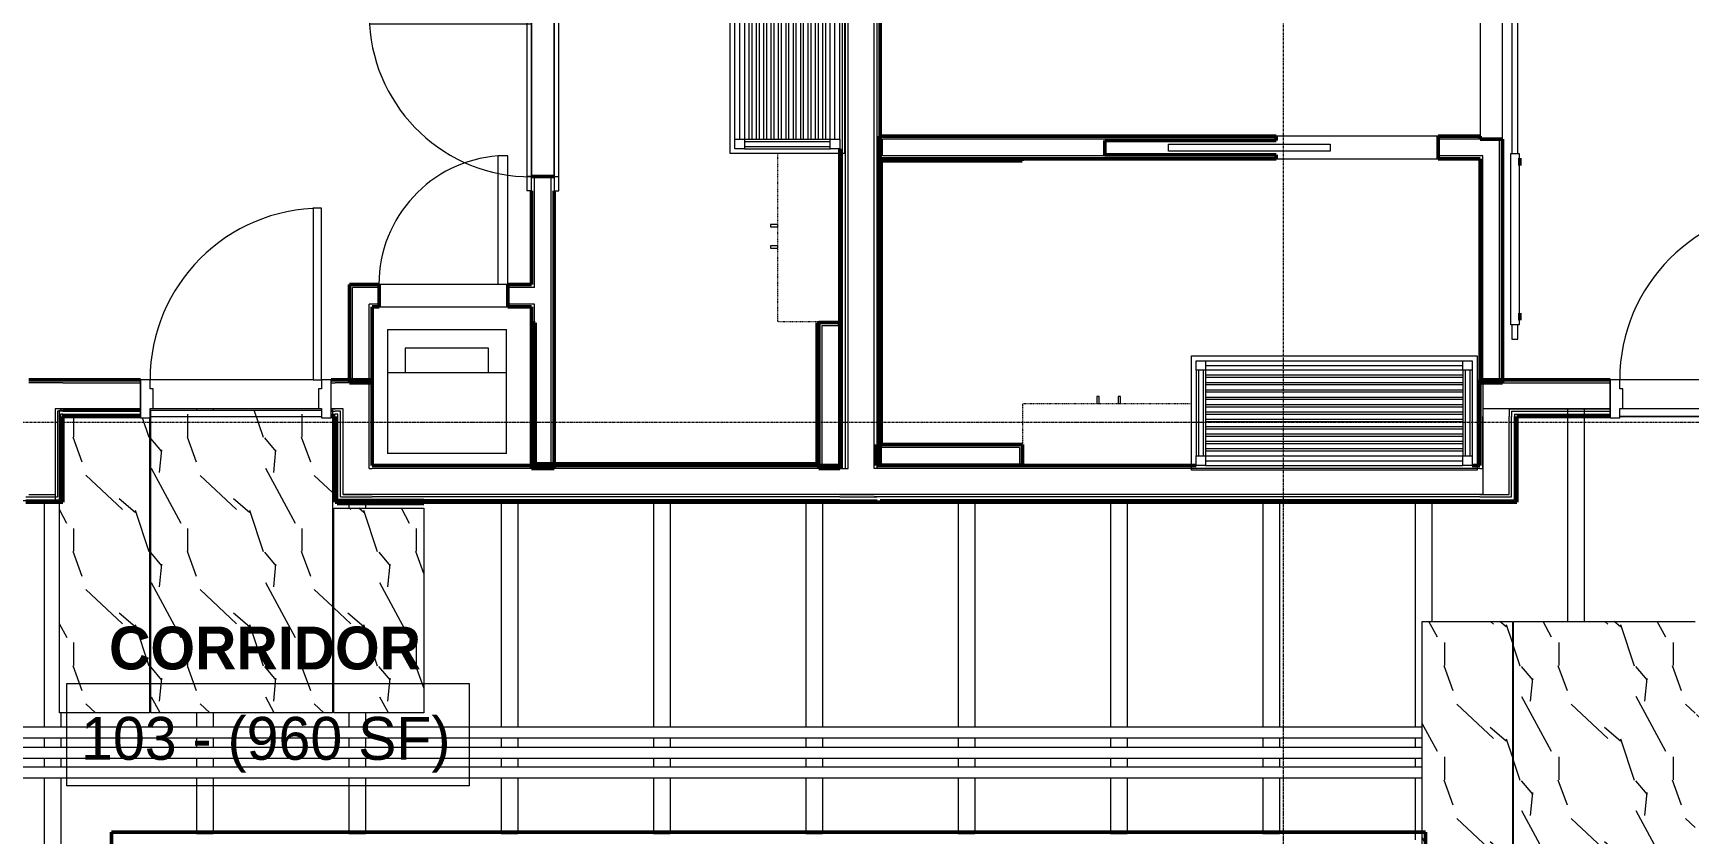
# Model space of a CAD drawing. Header units: inches. Extents: x -4218 to -1830, y 9767 to 12426.
# Drawn here: x -3090 to -2742.2, y 10380.8 to 10549 of the extents above; entities that cross this region are included whole.
import ezdxf

# ---------------------------------------------------------------- set-up
doc = ezdxf.new("R2010")
doc.units = ezdxf.units.IN
doc.header["$MEASUREMENT"] = 0
doc.linetypes.add('Dash', pattern=[0.25, 0.125, -0.125])
doc.linetypes.add('Grid Line 1_2_', pattern=[0.875, 0.5, -0.125, 0.125, -0.125])
for name, color, linetype, lineweight in [('0-1', 7, 'Continuous', 5), ('0-2', 10, 'Continuous', 9), ('A-AREA-IDEN', 2, 'Continuous', 9), ('A-CLNG-1', 252, 'Continuous', 9), ('A-CLNG-2', 10, 'Continuous', 9), ('A-CLNG-PATT-1', 71, 'Continuous', 13), ('A-DOOR-1', 10, 'Continuous', 9), ('A-DOOR-2', 50, 'Continuous', 20), ('A-DOOR-3', 7, 'Continuous', 50), ('A-DOOR-FRAM-1', 10, 'Continuous', 9), ('A-DOOR-FRAM-3', 50, 'Continuous', 20), ('A-FLOR-4', 192, 'Continuous', 9), ('A-WALL-1', 7, 'Continuous', 50), ('A-WALL-2', 250, 'Continuous', 13), ('A-WALL-3', 10, 'Continuous', 9), ('A-WALL-4', 252, 'Continuous', 9), ('A-WALL-5', 253, 'Continuous', 9), ('A-WALL-6', 254, 'Continuous', 9), ('I-WALL-1', 7, 'Continuous', 50), ('I-WALL-2', 10, 'Continuous', 9), ('I-WALL-3', 252, 'Continuous', 9), ('I-WALL-4', 253, 'Continuous', 9), ('P-PIPE-1', 10, 'Continuous', 9), ('P-SANR-FIXT-1', 10, 'Continuous', 9), ('Q-CASE-1', 252, 'Continuous', 9), ('Q-CASE-2', 10, 'Continuous', 9), ('Q-CASE-4', 252, 'Dash', 9), ('Q-CASE-5', 10, 'Dash', 9), ('S-BEAM', 12, 'Continuous', 9), ('S-GRID-1', 1, 'Grid Line 1_2_', 9)]:
    doc.layers.add(name, color=color, linetype=linetype, lineweight=lineweight)
doc.styles.add('Century Gothic', font='ufonts.com_century-gothic.ttf', dxfattribs={"height": 9})
doc.styles.add('Century Gothic_B', font='GOTHICB.TTF', dxfattribs={"height": 9})
pattern_1 = [(108.435, (6.24, 0), (-23.9995167, 47.999875), [9.107, -66.787]), (139.399, (3.36, 8.64), (-144.0005735, 119.9994401), [4.425, -216.844]), (136.848, (24, 11.52), (-360.00235884, 335.99803914), [10.527, -515.834]), (109.983, (16.32, 18.72), (-71.99926767, 192.0004429), [5.618, -275.295]), (90, (14.4, 0), (-24, 24), [4.8, -19.2]), (118.443, (14.4, 4.8), (168.00080613, -311.999948405), [13.101, -641.971]), (84.289, (8.16, 16.32), (-24.00143285, -215.9997167), [4.824, -236.373]), (129.806, (8.64, 21.12), (96.0006462, -119.9991583), [3.749, -183.697])]

# ---------------------------------------------------------------- blocks, each defined once
blk = doc.blocks.new('SWING - SINGLE - FLUSH - 2-10 x 6-8 - PRIVACY-3199407-BACKGROUND - RCP - 1ST FLOOR')
at = {"layer": 'A-DOOR-1'}
blk.add_arc((17, 2.37), 34.07, 93.3657, 180, dxfattribs=at)
at = {"layer": 'A-DOOR-2'}
for p, q in [((15, 2.37), (15, 36.38)), ((17, 36.38), (15, 36.38)), ((17, 2.37), (17, 36.38)), ((17, 2.37), (15, 2.37))]:
    blk.add_line(p, q, dxfattribs=at)
at = {"layer": 'A-DOOR-FRAM-1'}
for p, q in [((-17, 3.37), (-20, 3.37)), ((-20, 2.37), (-20, 3.37)), ((-20, 2.37), (-17, 2.37)), ((17, 3.37), (-17, 3.37)), ((-17, 2.37), (-17, 3.37)), ((-17, 2.37), (17, 2.37)), ((20, 3.37), (17, 3.37)), ((17, 2.37), (17, 3.37)), ((17, 2.37), (20, 2.37)), ((20, 2.37), (20, 3.37)), ((-17, -2.38), (-20, -2.38)), ((-20, -2.38), (-20, -3.38)), ((-20, -3.38), (-17, -3.38)), ((17, -2.38), (-17, -2.38)), ((-17, -2.38), (-17, -3.38)), ((-17, -3.38), (17, -3.38)), ((20, -2.38), (17, -2.38)), ((17, -2.38), (17, -3.38)), ((17, -3.38), (20, -3.38)), ((20, -2.38), (20, -3.38))]:
    blk.add_line(p, q, dxfattribs=at)
blk = doc.blocks.new('Stacked Washer and Dryer - 26_x25_ - Private-1372850-BACKGROUND - RCP - 1ST FLOOR')
at = {"layer": 'P-SANR-FIXT-1'}
for p, q in [((26, 12.5), (0, 12.5)), ((0, -12.5), (0, 12.5)), ((16.90625, -12.5), (16.90625, 12.5)), ((26, 12.5), (26, -12.5)), ((22.09375, 8.75), (16.90625, 8.75)), ((22.09375, -8.75), (22.09375, 8.75)), ((16.90625, -8.75), (22.09375, -8.75)), ((0, -12.5), (26, -12.5))]:
    blk.add_line(p, q, dxfattribs=at)
blk = doc.blocks.new('SWING - SINGLE - FLUSH - 27_ x 80_ - OFFSET PIVOT DOOR AT WASHER_DRYER-3199416-BACKGROUND - RCP - 1ST FLOOR')
at = {"layer": 'A-DOOR-1'}
blk.add_arc((13.5, 2.37), 27.07, 94.2376, 180, dxfattribs=at)
at = {"layer": 'A-DOOR-2'}
for p, q in [((11.5, 2.37), (11.5, 29.37)), ((13.5, 29.37), (11.5, 29.37)), ((13.5, 2.37), (13.5, 29.37)), ((13.5, 2.37), (11.5, 2.37))]:
    blk.add_line(p, q, dxfattribs=at)
blk = doc.blocks.new('BARN - FLUSH - 3-0 x 7-0 BARN DOOR-2961666-BACKGROUND - RCP - 1ST FLOOR')
at = {"layer": 'A-DOOR-1'}
for p, q in [((-57, -4.32), (-60, -4.32)), ((-60, -4.32), (-60, -4.95)), ((-60, -4.95), (-60, -5.57)), ((-60, -5.57), (-57, -5.57)), ((-57, -5.82), (-57, -4.07)), ((-57, -4.07), (-21, -4.07)), ((-21, -5.82), (-57, -5.82)), ((-21, -4.07), (-21, -5.82)), ((21, -4.32), (-21, -4.32)), ((-21, -5.57), (21, -5.57)), ((21, -4.95), (21, -4.32)), ((21, -5.57), (21, -4.95))]:
    blk.add_line(p, q, dxfattribs=at)
at = {"layer": 'A-DOOR-3'}
for p, q in [((-56, -6), (-56, -5.82)), ((-54.5, -6), (-56, -6)), ((-54.5, -5.82), (-54.5, -6)), ((-23.5, -6), (-23.5, -5.82)), ((-22, -6), (-23.5, -6)), ((-22, -5.82), (-22, -6))]:
    blk.add_line(p, q, dxfattribs=at)
blk = doc.blocks.new('POCKET - FLUSH - 2-10 x 6-8-2882530-BACKGROUND - RCP - 1ST FLOOR')
at = {"layer": 'A-DOOR-2'}
for p, q in [((-39.67, -0.75), (-39.67, 0.75)), ((-39.67, 0.75), (-5.67, 0.75)), ((-5.67, 0.75), (-5.67, -0.75)), ((-5.67, -0.75), (-39.67, -0.75))]:
    blk.add_line(p, q, dxfattribs=at)
blk = doc.blocks.new('Bath Vanity - Bath Vanity 60_-3150019-BACKGROUND - RCP - 1ST FLOOR')
at = {"layer": 'Q-CASE-1'}
for p, q in [((-29.26, 0), (-29.26, 1)), ((30.74, 1), (30.74, 0)), ((30.74, 0), (-29.26, 0))]:
    blk.add_line(p, q, dxfattribs=at)
at = {"layer": 'Q-CASE-2'}
for p, q in [((-29.26, 1), (-29.26, 24)), ((-29.26, 24), (30.74, 24)), ((-28.26, 21), (-28.26, 23)), ((-28.26, 23), (-26.26, 23)), ((-28.26, 21), (-28.26, 3)), ((-26.26, 21), (-28.26, 21)), ((-27.76, 21), (-27.76, 3)), ((-26.76, 21), (-26.76, 3)), ((-26.26, 23), (27.74, 23)), ((-26.26, 23), (-26.26, 21)), ((-26.26, 22), (27.74, 22)), ((27.74, 21), (-26.26, 21)), ((-26.26, 21), (-26.26, 3)), ((27.74, 21), (27.74, 23)), ((27.74, 23), (29.74, 23)), ((27.74, 21), (27.74, 3)), ((29.74, 21), (27.74, 21)), ((28.24, 21), (28.24, 3)), ((29.24, 21), (29.24, 3)), ((29.74, 23), (29.74, 21)), ((29.74, 21), (29.74, 3)), ((30.74, 24), (30.74, 1)), ((-26.26, 20), (27.74, 20)), ((27.74, 19.45), (-26.26, 19.45)), ((-26.26, 18.45), (27.74, 18.45)), ((27.74, 17.91), (-26.26, 17.91)), ((-26.26, 16.91), (27.74, 16.91)), ((27.74, 16.36), (-26.26, 16.36)), ((-26.26, 15.36), (27.74, 15.36)), ((27.74, 14.82), (-26.26, 14.82)), ((-26.26, 13.82), (27.74, 13.82)), ((27.74, 13.27), (-26.26, 13.27)), ((-26.26, 12.27), (27.74, 12.27)), ((27.74, 11.73), (-26.26, 11.73)), ((-26.26, 10.73), (27.74, 10.73)), ((27.74, 10.18), (-26.26, 10.18)), ((-26.26, 9.18), (27.74, 9.18)), ((27.74, 8.64), (-26.26, 8.64)), ((-26.26, 7.64), (27.74, 7.64)), ((27.74, 7.09), (-26.26, 7.09)), ((-26.26, 6.09), (27.74, 6.09)), ((27.74, 5.55), (-26.26, 5.55)), ((-26.26, 4.55), (27.74, 4.55)), ((27.74, 4), (-26.26, 4)), ((-28.26, 1), (-28.26, 3)), ((-28.26, 3), (-26.26, 3)), ((-26.26, 1), (-28.26, 1)), ((-26.26, 3), (27.74, 3)), ((-26.26, 3), (-26.26, 1)), ((-26.26, 2), (27.74, 2)), ((-26.26, 1), (27.74, 1)), ((27.74, 1), (27.74, 3)), ((27.74, 3), (29.74, 3)), ((29.74, 1), (27.74, 1)), ((29.74, 3), (29.74, 1))]:
    blk.add_line(p, q, dxfattribs=at)
blk = doc.blocks.new('300 Series Wall Hung Cabinet_326 - 36_-V97-BACKGROUND - RCP - 1ST FLOOR')
at = {"layer": 'Q-CASE-2'}
for p, q in [((-2.01, 14.69), (-2.5, 14.69)), ((-2.5, 14.69), (-2.5, 13.19)), ((-2.01, 13.19), (-2.01, 14.69)), ((2.49, 14.69), (2, 14.69)), ((2, 14.69), (2, 13.19)), ((2.49, 13.19), (2.49, 14.69)), ((-2.5, 13.19), (-2.01, 13.19)), ((2, 13.19), (2.49, 13.19))]:
    blk.add_line(p, q, dxfattribs=at)
at = {"layer": 'Q-CASE-4'}
blk.add_line((17.37, 0.19), (-18, 0.19), dxfattribs=at)
at = {"layer": 'Q-CASE-5'}
for p, q in [((-18, 0.19), (-18, 13.19)), ((-18, 13.19), (17.37, 13.19))]:
    blk.add_line(p, q, dxfattribs=at)
blk = doc.blocks.new('Bath Vanity - Bath Vanity 60_-V107-BACKGROUND - RCP - 1ST FLOOR')
at = {"layer": 'Q-CASE-1'}
for p, q in [((-29.26, 0), (-29.26, 1)), ((30.74, 1), (30.74, 0.38)), ((30.74, 0.35), (30.74, 0)), ((30.74, 0), (-29.26, 0))]:
    blk.add_line(p, q, dxfattribs=at)
at = {"layer": 'Q-CASE-2'}
for p, q in [((-29.26, 1), (-29.26, 24)), ((-29.26, 24), (30.74, 24)), ((-28.26, 21), (-28.26, 23)), ((-28.26, 23), (-26.26, 23)), ((-28.26, 21), (-28.26, 3)), ((-26.26, 21), (-28.26, 21)), ((-27.76, 21), (-27.76, 3)), ((-26.76, 21), (-26.76, 3)), ((-26.26, 23), (27.74, 23)), ((-26.26, 23), (-26.26, 21)), ((-26.26, 22), (27.74, 22)), ((27.74, 21), (-26.26, 21)), ((-26.26, 21), (-26.26, 3)), ((27.74, 21), (27.74, 23)), ((27.74, 23), (29.74, 23)), ((27.74, 21), (27.74, 3)), ((29.74, 21), (27.74, 21)), ((28.24, 21), (28.24, 3)), ((29.24, 21), (29.24, 3)), ((29.74, 23), (29.74, 21)), ((29.74, 21), (29.74, 3)), ((30.74, 24), (30.74, 1)), ((-26.26, 20), (27.74, 20)), ((27.74, 19.45), (-26.26, 19.45)), ((-26.26, 18.45), (27.74, 18.45)), ((27.74, 17.91), (-26.26, 17.91)), ((-26.26, 16.91), (27.74, 16.91)), ((27.74, 16.36), (-26.26, 16.36)), ((-26.26, 15.36), (27.74, 15.36)), ((27.74, 14.82), (-26.26, 14.82)), ((-26.26, 13.82), (27.74, 13.82)), ((27.74, 13.27), (-26.26, 13.27)), ((-26.26, 12.27), (27.74, 12.27)), ((27.74, 11.73), (-26.26, 11.73)), ((-26.26, 10.73), (27.74, 10.73)), ((27.74, 10.18), (-26.26, 10.18)), ((-26.26, 9.18), (27.74, 9.18)), ((27.74, 8.64), (-26.26, 8.64)), ((-26.26, 7.64), (27.74, 7.64)), ((27.74, 7.09), (-26.26, 7.09)), ((-26.26, 6.09), (27.74, 6.09)), ((27.74, 5.55), (-26.26, 5.55)), ((-26.26, 4.55), (27.74, 4.55)), ((27.74, 4), (-26.26, 4)), ((-28.26, 1), (-28.26, 3)), ((-28.26, 3), (-26.26, 3)), ((-26.26, 1), (-28.26, 1)), ((-26.26, 3), (27.74, 3)), ((-26.26, 3), (-26.26, 1)), ((-26.26, 2), (27.74, 2)), ((-26.26, 1), (27.74, 1)), ((27.74, 1), (27.74, 3)), ((27.74, 3), (29.74, 3)), ((29.74, 1), (27.74, 1)), ((29.74, 3), (29.74, 1))]:
    blk.add_line(p, q, dxfattribs=at)
blk = doc.blocks.new('CTR - 1st Phase - Unit Layouts_rvt-1-BACKGROUND - RCP - 1ST FLOOR')
at = {"layer": 'A-WALL-1'}
for p, q in [((-2912.2, 10527.29), (-2828.87, 10527.29)), ((-2912.2, 10526.66), (-2912.2, 10527.29)), ((-2912.2, 10523.16), (-2912.2, 10526.66)), ((-2828.87, 10526.41), (-2864.87, 10526.41)), ((-2864.87, 10526.41), (-2864.87, 10523.41)), ((-2828.87, 10527.29), (-2828.87, 10526.41)), ((-2794.87, 10527.29), (-2786.07, 10527.29)), ((-2794.87, 10522.54), (-2794.87, 10527.29)), ((-2786.07, 10527.29), (-2786.07, 10526.66)), ((-2786.07, 10526.66), (-2781.32, 10526.66)), ((-2781.32, 10526.66), (-2781.32, 10475.54)), ((-2912.23, 10462.54), (-2912.23, 10522.54)), ((-2912.23, 10522.54), (-2911.86, 10522.54)), ((-2912.2, 10522.54), (-2912.2, 10523.16)), ((-2828.87, 10522.54), (-2912.2, 10522.54)), ((-2911.86, 10522.54), (-2882.23, 10522.54)), ((-2911.86, 10522.16), (-2911.86, 10462.91)), ((-2882.23, 10522.16), (-2911.86, 10522.16)), ((-2882.23, 10522.54), (-2882.23, 10522.16)), ((-2864.87, 10523.41), (-2828.87, 10523.41)), ((-2828.87, 10523.41), (-2828.87, 10522.54)), ((-2786.07, 10522.54), (-2794.87, 10522.54)), ((-2786.07, 10475.54), (-2786.07, 10522.54)), ((-2985.32, 10518.84), (-2980.57, 10518.84)), ((-2985.32, 10496.19), (-2985.32, 10515.84)), ((-2980.57, 10515.84), (-2980.57, 10457.54)), ((-3023.52, 10475.53), (-3023.52, 10496.19)), ((-3023.52, 10496.19), (-3022.9, 10496.19)), ((-3022.9, 10496.19), (-3018.77, 10496.19)), ((-3018.77, 10496.19), (-3017.29, 10496.19)), ((-3017.29, 10496.19), (-3017.29, 10491.44)), ((-2990.29, 10496.19), (-2985.32, 10496.19)), ((-2990.29, 10491.44), (-2990.29, 10496.19)), ((-3018.77, 10491.44), (-3018.77, 10475.53)), ((-3017.29, 10491.44), (-3018.77, 10491.44)), ((-2985.32, 10491.44), (-2990.29, 10491.44)), ((-2985.32, 10457.54), (-2985.32, 10491.44)), ((-2984.95, 10458.51), (-2984.95, 10488.13)), ((-2984.95, 10488.13), (-2984.57, 10488.13)), ((-2984.57, 10488.13), (-2984.57, 10458.51)), ((-2925.32, 10458.51), (-2925.32, 10488.13)), ((-2925.32, 10488.13), (-2924.95, 10488.13)), ((-2924.95, 10457.54), (-2924.95, 10488.16)), ((-2924.95, 10488.16), (-2924.32, 10488.16)), ((-2924.95, 10488.13), (-2924.95, 10458.51)), ((-2924.32, 10488.16), (-2920.82, 10488.16)), ((-2920.82, 10488.16), (-2920.57, 10488.16)), ((-2920.57, 10488.16), (-2920.57, 10457.54)), ((-3022.9, 10475.53), (-3023.52, 10475.53)), ((-3019.4, 10475.53), (-3022.9, 10475.53)), ((-3018.77, 10475.53), (-3019.4, 10475.53)), ((-2785.45, 10475.54), (-2786.07, 10475.54)), ((-2781.95, 10475.54), (-2785.45, 10475.54)), ((-2781.32, 10475.54), (-2781.95, 10475.54)), ((-2912.83, 10462.54), (-2882.2, 10462.54)), ((-2912.83, 10461.91), (-2912.83, 10462.54)), ((-2912.83, 10458.41), (-2912.83, 10461.91)), ((-2911.86, 10462.54), (-2912.23, 10462.54)), ((-2882.2, 10462.54), (-2882.2, 10461.91)), ((-2882.2, 10461.91), (-2882.2, 10458.41)), ((-2984.95, 10458.13), (-2984.95, 10458.51)), ((-2924.95, 10458.13), (-2984.95, 10458.13)), ((-2984.57, 10458.51), (-2925.32, 10458.51)), ((-2924.95, 10458.51), (-2924.95, 10458.13)), ((-2912.83, 10458.16), (-2912.83, 10458.41)), ((-2882.2, 10458.16), (-2912.83, 10458.16)), ((-2882.2, 10458.41), (-2882.2, 10458.16)), ((-2984.7, 10457.54), (-2985.32, 10457.54)), ((-2981.2, 10457.54), (-2984.7, 10457.54)), ((-2980.57, 10457.54), (-2981.2, 10457.54)), ((-2924.32, 10457.54), (-2924.95, 10457.54)), ((-2920.82, 10457.54), (-2924.32, 10457.54)), ((-2920.57, 10457.54), (-2920.82, 10457.54))]:
    blk.add_line(p, q, dxfattribs=at)
at = {"layer": 'A-WALL-2'}
for p, q in [((-2828.87, 10526.66), (-2911.58, 10526.66)), ((-2911.58, 10523.16), (-2911.58, 10526.66)), ((-2786.07, 10526.66), (-2794.87, 10526.66)), ((-2781.95, 10476.16), (-2781.95, 10526.66)), ((-2828.87, 10523.16), (-2911.58, 10523.16)), ((-2786.07, 10523.16), (-2794.87, 10523.16)), ((-2785.45, 10523.16), (-2786.07, 10523.16)), ((-2785.45, 10476.16), (-2785.45, 10523.16)), ((-2984.7, 10495.56), (-2984.7, 10518.84)), ((-2981.2, 10458.16), (-2981.2, 10518.84)), ((-3022.9, 10476.16), (-3022.9, 10495.56)), ((-3019.4, 10495.56), (-3022.9, 10495.56)), ((-3018.77, 10495.56), (-3019.4, 10495.56)), ((-3017.29, 10495.56), (-3018.77, 10495.56)), ((-2985.32, 10495.56), (-2990.29, 10495.56)), ((-2984.7, 10495.56), (-2985.32, 10495.56)), ((-3019.4, 10476.16), (-3019.4, 10492.06)), ((-3018.77, 10492.06), (-3019.4, 10492.06)), ((-3017.29, 10492.06), (-3018.77, 10492.06)), ((-2985.32, 10492.06), (-2990.29, 10492.06)), ((-2984.7, 10492.06), (-2985.32, 10492.06)), ((-2984.7, 10458.16), (-2984.7, 10492.06)), ((-2924.32, 10487.54), (-2920.82, 10487.54)), ((-2924.32, 10487.54), (-2924.32, 10458.16)), ((-2920.82, 10487.54), (-2920.82, 10488.16)), ((-2920.82, 10488.16), (-2920.82, 10487.54)), ((-2920.82, 10487.54), (-2920.82, 10458.16)), ((-3019.4, 10476.16), (-3022.9, 10476.16)), ((-2781.95, 10476.16), (-2785.45, 10476.16)), ((-2882.83, 10461.91), (-2912.2, 10461.91)), ((-2912.2, 10458.41), (-2912.2, 10461.91)), ((-2882.83, 10461.91), (-2882.83, 10458.41)), ((-2984.7, 10458.16), (-2981.2, 10458.16)), ((-2920.82, 10458.16), (-2924.32, 10458.16)), ((-2920.82, 10457.54), (-2920.82, 10458.16)), ((-2920.82, 10458.16), (-2920.82, 10457.54)), ((-2912.83, 10458.41), (-2912.2, 10458.41)), ((-2912.2, 10458.41), (-2912.83, 10458.41)), ((-2882.83, 10458.41), (-2912.2, 10458.41)), ((-2882.83, 10458.41), (-2882.2, 10458.41)), ((-2882.2, 10458.41), (-2882.83, 10458.41))]:
    blk.add_line(p, q, dxfattribs=at)
at = {"layer": 'A-WALL-3'}
for p, q in [((-2786.07, 10562.66), (-2786.07, 10527.29)), ((-2781.32, 10526.66), (-2781.32, 10562.66)), ((-2985.32, 10552.84), (-2985.32, 10518.84)), ((-2980.57, 10518.84), (-2980.57, 10552.84)), ((-2794.87, 10527.29), (-2828.87, 10527.29)), ((-2828.87, 10522.54), (-2794.87, 10522.54)), ((-2990.29, 10496.19), (-3017.29, 10496.19)), ((-3017.29, 10491.44), (-2990.29, 10491.44))]:
    blk.add_line(p, q, dxfattribs=at)
at = {"layer": 'A-WALL-4'}
for p, q in [((-2864.87, 10523.41), (-2864.87, 10526.41)), ((-2864.87, 10526.41), (-2828.87, 10526.41)), ((-2828.87, 10526.41), (-2828.87, 10527.29)), ((-2794.87, 10527.29), (-2794.87, 10522.54)), ((-2786.07, 10527.29), (-2786.07, 10526.66)), ((-2781.32, 10526.66), (-2786.07, 10526.66)), ((-2828.87, 10523.41), (-2864.87, 10523.41)), ((-2828.87, 10522.54), (-2828.87, 10523.41)), ((-2980.57, 10518.84), (-2985.32, 10518.84)), ((-3017.29, 10491.44), (-3017.29, 10496.19)), ((-2990.29, 10491.44), (-2990.29, 10496.19)), ((-2920.57, 10488.16), (-2924.95, 10488.16)), ((-2882.2, 10458.16), (-2882.2, 10462.54))]:
    blk.add_line(p, q, dxfattribs=at)
at = {"layer": 'A-WALL-5'}
for p, q in [((-2924.95, 10458.16), (-2924.95, 10488.13)), ((-2920.57, 10488.16), (-2920.57, 10458.16)), ((-2912.83, 10462.54), (-2912.23, 10462.54)), ((-2912.83, 10458.16), (-2912.83, 10462.54)), ((-2912.08, 10462.54), (-2882.23, 10462.54)), ((-2924.95, 10457.54), (-2924.95, 10458.13)), ((-2882.2, 10458.16), (-2912.83, 10458.16))]:
    blk.add_line(p, q, dxfattribs=at)
at = {"layer": 'A-WALL-6'}
for p, q in [((-2912.23, 10462.54), (-2912.08, 10462.54)), ((-2920.57, 10458.16), (-2920.57, 10457.54)), ((-2920.57, 10457.54), (-2924.95, 10457.54))]:
    blk.add_line(p, q, dxfattribs=at)
at = {"layer": '0-2'}
for name, p, rotation in [('Bath Vanity - Bath Vanity 60_-3150019-BACKGROUND - RCP - 1ST FLOOR', (-2919.57, 10552.93), 90.00000000017424), ('BARN - FLUSH - 3-0 x 7-0 BARN DOOR-2961666-BACKGROUND - RCP - 1ST FLOOR', (-2783.7, 10544.66), 89.99999999999835), ('SWING - SINGLE - FLUSH - 2-10 x 6-8 - PRIVACY-3199407-BACKGROUND - RCP - 1ST FLOOR', (-2982.95, 10535.84), 89.99999999999994), ('300 Series Wall Hung Cabinet_326 - 36_-V97-BACKGROUND - RCP - 1ST FLOOR', (-2920.39, 10506.29), 89.99999999999636), ('Stacked Washer and Dryer - 26_x25_ - Private-1372850-BACKGROUND - RCP - 1ST FLOOR', (-3003.07, 10460.69), 89.99999999999686)]:
    blk.add_blockref(name, p, dxfattribs=dict(at, rotation=rotation))
for name, p in [('POCKET - FLUSH - 2-10 x 6-8-2882530-BACKGROUND - RCP - 1ST FLOOR', (-2811.87, 10524.91)), ('SWING - SINGLE - FLUSH - 27_ x 80_ - OFFSET PIVOT DOOR AT WASHER_DRYER-3199416-BACKGROUND - RCP - 1ST FLOOR', (-3003.79, 10493.81)), ('Bath Vanity - Bath Vanity 60_-V107-BACKGROUND - RCP - 1ST FLOOR', (-2817.44, 10457.16)), ('300 Series Wall Hung Cabinet_326 - 36_-V97-BACKGROUND - RCP - 1ST FLOOR', (-2864.08, 10457.98))]:
    blk.add_blockref(name, p, dxfattribs=at)
blk = doc.blocks.new('HOLLOW METAL - UNIT DOOR-2191978-BACKGROUND - RCP - 1ST FLOOR')
at = {"layer": 'A-DOOR-1'}
blk.add_arc((18, 4.125), 36, 90, 180, dxfattribs=at)
at = {"layer": 'A-DOOR-2'}
for p, q in [((18, 40.125), (16.25, 40.125)), ((16.25, 40.125), (16.25, 4.125)), ((18, 4.125), (18, 40.125)), ((16.25, 4.125), (18, 4.125))]:
    blk.add_line(p, q, dxfattribs=at)
at = {"layer": 'A-DOOR-FRAM-3'}
for p, q in [((-18, 4.125), (-20, 4.125)), ((-20, 4.125), (-20, -3.875)), ((-18, 2.1875), (-18, 4.125)), ((18, 4.125), (18, 2.1875)), ((20, 4.125), (18, 4.125)), ((20, -3.875), (20, 4.125)), ((-17.375, 2.1875), (-18, 2.1875)), ((-17.375, -1.9375), (-17.375, 2.1875)), ((18, 2.1875), (17.375, 2.1875)), ((17.375, 2.1875), (17.375, -1.9375)), ((-18, -3.875), (-18, -1.9375)), ((-18, -1.9375), (-17.375, -1.9375)), ((17.375, -1.9375), (18, -1.9375)), ((18, -1.9375), (18, -3.875)), ((-20, -3.875), (-18, -3.875)), ((18, -3.875), (20, -3.875))]:
    blk.add_line(p, q, dxfattribs=at)
blk = doc.blocks.new('HOLLOW METAL - UNIT DOOR-2191979-BACKGROUND - RCP - 1ST FLOOR')
at = {"layer": 'A-DOOR-1'}
blk.add_arc((18, 4.125), 36, 90, 180, dxfattribs=at)
at = {"layer": 'A-DOOR-2'}
for p, q in [((18, 40.125), (16.25, 40.125)), ((16.25, 40.125), (16.25, 4.125)), ((18, 4.125), (18, 40.125)), ((16.25, 4.125), (18, 4.125))]:
    blk.add_line(p, q, dxfattribs=at)
at = {"layer": 'A-DOOR-FRAM-3'}
for p, q in [((-18, 4.125), (-20, 4.125)), ((-20, 4.125), (-20, -3.875)), ((-18, 2.1875), (-18, 4.125)), ((18, 4.125), (18, 2.1875)), ((20, 4.125), (18, 4.125)), ((20, -3.875), (20, 4.125)), ((-17.375, 2.1875), (-18, 2.1875)), ((-17.375, -1.9375), (-17.375, 2.1875)), ((18, 2.1875), (17.375, 2.1875)), ((17.375, 2.1875), (17.375, -1.9375)), ((-18, -3.875), (-18, -1.9375)), ((-18, -1.9375), (-17.375, -1.9375)), ((17.375, -1.9375), (18, -1.9375)), ((18, -1.9375), (18, -3.875)), ((-20, -3.875), (-18, -3.875)), ((18, -3.875), (20, -3.875))]:
    blk.add_line(p, q, dxfattribs=at)
blk = doc.blocks.new('CTR - 1st Phase - Common Walls_rvt-1-BACKGROUND - RCP - 1ST FLOOR')
at = {"layer": 'A-CLNG-PATT-1'}
h = blk.add_hatch(dxfattribs=at)
h.set_pattern_fill('FP_2', color=256, style=0, pattern_type=2)
h.set_pattern_definition(pattern_1)
h.paths.add_polyline_path([(-3016.19, 10406.19), (-3007.91, 10406.19), (-3007.91, 10449.16), (-3026.86, 10449.16), (-3026.86, 10406.19)], flags=0)
h.paths.add_polyline_path([(-3083.22, 10406.19), (-3065.51, 10406.19), (-3065.51, 10468.16), (-3067.42, 10468.16), (-3067.42, 10469.8), (-3084.46, 10469.8), (-3084.46, 10406.19)], flags=0)
h.paths.add_polyline_path([(-3049.71, 10406.19), (-3027.11, 10406.19), (-3027.11, 10469.8), (-3027.42, 10469.8), (-3027.42, 10468.16), (-3029.42, 10468.16), (-3029.42, 10469.8), (-3065.26, 10469.8), (-3065.26, 10406.19)], flags=0)
h = blk.add_hatch(dxfattribs=at)
h.set_pattern_fill('FP_2', color=256, style=0, pattern_type=2)
h.set_pattern_definition(pattern_1)
h.paths.add_polyline_path([(-2797.77, 10361.78), (-2781.2, 10361.78), (-2781.2, 10363.41), (-2779.28, 10363.41), (-2779.28, 10425.39), (-2798.23, 10425.39), (-2798.23, 10361.78), (-2798.02, 10361.78)], flags=0)
h.paths.add_polyline_path([(-2740.88, 10361.78), (-2740.88, 10425.39), (-2779.03, 10425.39), (-2779.03, 10361.78), (-2743.2, 10361.78), (-2743.2, 10363.41), (-2741.2, 10363.41), (-2741.2, 10361.78)], flags=0)
h.paths.add_polyline_path([(-2731.29, 10382.41), (-2721.68, 10382.41), (-2721.68, 10425.39), (-2740.63, 10425.39), (-2740.63, 10382.41)], flags=0)
at = {"layer": 'A-CLNG-1'}
for p, q in [((-3084.46, 10469.8), (-3067.42, 10469.8)), ((-3084.46, 10450.41), (-3084.46, 10469.8)), ((-3065.26, 10469.8), (-3029.42, 10469.8)), ((-3065.26, 10468.41), (-3065.26, 10469.8)), ((-3027.42, 10469.8), (-3027.11, 10469.8)), ((-3027.11, 10469.8), (-3027.11, 10468.41)), ((-2798.23, 10361.78), (-2798.23, 10381.16))]:
    blk.add_line(p, q, dxfattribs=at)
at = {"layer": 'A-CLNG-2'}
for p, q in [((-3065.51, 10468.16), (-3065.51, 10406.19)), ((-3065.26, 10406.19), (-3065.26, 10468.41)), ((-3027.11, 10468.41), (-3027.11, 10406.19)), ((-3084.46, 10406.19), (-3084.46, 10450.41)), ((-3026.86, 10406.19), (-3026.86, 10449.16)), ((-3026.86, 10449.16), (-3007.91, 10449.16)), ((-3007.91, 10449.16), (-3007.91, 10406.19)), ((-2798.23, 10381.16), (-2798.23, 10425.39)), ((-2798.23, 10425.39), (-2779.28, 10425.39)), ((-2779.28, 10425.39), (-2779.28, 10363.41)), ((-2779.03, 10363.16), (-2779.03, 10425.39)), ((-2779.03, 10425.39), (-2740.88, 10425.39)), ((-3065.51, 10406.19), (-3084.46, 10406.19)), ((-3027.11, 10406.19), (-3065.26, 10406.19)), ((-3007.91, 10406.19), (-3026.86, 10406.19))]:
    blk.add_line(p, q, dxfattribs=at)
at = {"layer": 'A-WALL-2'}
for p, q in [((-2919.95, 10457.54), (-2919.95, 10813.49)), ((-2919.32, 10457.54), (-2919.32, 10813.49)), ((-2918.82, 10457.54), (-2918.82, 10813.49)), ((-2913.32, 10457.54), (-2913.32, 10813.49)), ((-2912.7, 10457.54), (-2912.7, 10813.49)), ((-3085.37, 10475.54), (-3090.87, 10475.54)), ((-3083.75, 10475.54), (-3085.37, 10475.54)), ((-3083.75, 10475.54), (-3067.42, 10475.54)), ((-3027.42, 10475.54), (-3026.52, 10475.54)), ((-3024.9, 10475.54), (-3026.52, 10475.54)), ((-3019.4, 10475.54), (-3024.9, 10475.54)), ((-3019.4, 10457.54), (-3019.4, 10475.54)), ((-2785.47, 10475.54), (-2758.72, 10475.54)), ((-2785.47, 10475.54), (-2785.47, 10470.04)), ((-3084.87, 10470.04), (-3085.37, 10470.04)), ((-3085.37, 10470.04), (-3085.37, 10452.04)), ((-3083.75, 10470.04), (-3084.87, 10470.04)), ((-3084.25, 10469.54), (-3084.87, 10469.54)), ((-3084.87, 10469.54), (-3084.87, 10451.54)), ((-3083.75, 10469.54), (-3084.25, 10469.54)), ((-3083.75, 10468.91), (-3084.25, 10468.91)), ((-3084.25, 10468.91), (-3084.25, 10450.91)), ((-3083.75, 10470.04), (-3067.42, 10470.04)), ((-3083.75, 10469.54), (-3067.42, 10469.54)), ((-3083.75, 10468.41), (-3083.75, 10468.91)), ((-3083.75, 10468.91), (-3067.42, 10468.91)), ((-3027.42, 10470.04), (-3026.52, 10470.04)), ((-3027.42, 10469.54), (-3026.52, 10469.54)), ((-3027.42, 10468.91), (-3026.52, 10468.91)), ((-3025.4, 10470.04), (-3026.52, 10470.04)), ((-3026.02, 10469.54), (-3026.52, 10469.54)), ((-3026.02, 10468.91), (-3026.52, 10468.91)), ((-3025.4, 10469.54), (-3026.02, 10469.54)), ((-3026.02, 10450.91), (-3026.02, 10468.91)), ((-3024.9, 10470.04), (-3025.4, 10470.04)), ((-3025.4, 10451.54), (-3025.4, 10469.54)), ((-3024.9, 10452.04), (-3024.9, 10470.04)), ((-2785.47, 10470.04), (-2785.47, 10468.41)), ((-2779.97, 10470.04), (-2758.72, 10470.04)), ((-2779.97, 10470.04), (-2779.97, 10469.54)), ((-2779.97, 10469.54), (-2779.97, 10468.41)), ((-2779.47, 10469.54), (-2758.72, 10469.54)), ((-2779.47, 10469.54), (-2779.47, 10468.91)), ((-2779.47, 10468.91), (-2779.47, 10468.41)), ((-2778.85, 10468.91), (-2758.72, 10468.91)), ((-2778.85, 10468.91), (-2778.85, 10468.41)), ((-2785.47, 10457.54), (-2785.47, 10468.41)), ((-2779.97, 10452.04), (-2779.97, 10468.41)), ((-2779.47, 10451.54), (-2779.47, 10468.41)), ((-2778.85, 10450.91), (-2778.85, 10468.41)), ((-3019.4, 10457.54), (-3018.77, 10457.54)), ((-2920.57, 10457.54), (-3018.77, 10457.54)), ((-2920.57, 10457.54), (-2919.95, 10457.54)), ((-2919.95, 10457.54), (-2919.32, 10457.54)), ((-2919.32, 10457.54), (-2918.82, 10457.54)), ((-2912.7, 10457.54), (-2913.32, 10457.54)), ((-2912.07, 10457.54), (-2912.7, 10457.54)), ((-2786.1, 10457.54), (-2912.07, 10457.54)), ((-2786.1, 10457.54), (-2785.47, 10457.54)), ((-3091.5, 10451.54), (-3085.37, 10451.54)), ((-3090.87, 10452.04), (-3085.37, 10452.04)), ((-3085.37, 10451.54), (-3084.87, 10451.54)), ((-3025.4, 10451.54), (-3024.9, 10451.54)), ((-3024.9, 10452.04), (-3019.4, 10452.04)), ((-3024.9, 10451.54), (-3018.77, 10451.54)), ((-3019.4, 10452.04), (-3018.77, 10452.04)), ((-2920.57, 10452.04), (-3018.77, 10452.04)), ((-2920.57, 10451.54), (-3018.77, 10451.54)), ((-2920.57, 10452.04), (-2918.82, 10452.04)), ((-2920.57, 10451.54), (-2913.32, 10451.54)), ((-2918.82, 10452.04), (-2913.32, 10452.04)), ((-2912.07, 10452.04), (-2913.32, 10452.04)), ((-2913.32, 10451.54), (-2912.7, 10451.54)), ((-2912.7, 10451.54), (-2913.32, 10451.54)), ((-2912.07, 10451.54), (-2912.7, 10451.54)), ((-2786.1, 10452.04), (-2912.07, 10452.04)), ((-2786.1, 10451.54), (-2912.07, 10451.54)), ((-2786.1, 10452.04), (-2785.47, 10452.04)), ((-2786.1, 10451.54), (-2779.97, 10451.54)), ((-2785.47, 10452.04), (-2779.97, 10452.04)), ((-2779.97, 10451.54), (-2779.47, 10451.54)), ((-3091.5, 10450.91), (-3084.87, 10450.91)), ((-3084.87, 10450.91), (-3084.25, 10450.91)), ((-3026.02, 10450.91), (-3026.02, 10450.41)), ((-3026.02, 10450.91), (-3025.4, 10450.91)), ((-3026.02, 10450.41), (-3026.02, 10450.91)), ((-3025.4, 10450.91), (-3018.77, 10450.91)), ((-2920.57, 10450.91), (-3018.77, 10450.91)), ((-2920.57, 10450.91), (-2913.32, 10450.91)), ((-2913.32, 10450.91), (-2912.7, 10450.91)), ((-2786.1, 10450.91), (-2912.07, 10450.91)), ((-2786.1, 10450.91), (-2779.47, 10450.91)), ((-2779.47, 10450.91), (-2778.85, 10450.91))]:
    blk.add_line(p, q, dxfattribs=at)
at = {"layer": 'I-WALL-1'}
for p, q in [((-2912.07, 10813.49), (-2912.07, 10458.16)), ((-2920.57, 10458.16), (-2920.57, 10524.66)), ((-3090.87, 10476.16), (-3083.75, 10476.16)), ((-3083.75, 10476.16), (-3067.42, 10476.16)), ((-3027.42, 10476.16), (-3026.52, 10476.16)), ((-3026.52, 10476.16), (-3019.4, 10476.16)), ((-3019.4, 10476.16), (-3018.77, 10476.16)), ((-3018.77, 10476.16), (-3018.77, 10458.16)), ((-2786.1, 10475.54), (-2786.1, 10476.16)), ((-2786.1, 10476.16), (-2758.72, 10476.16)), ((-2786.1, 10468.41), (-2786.1, 10475.54)), ((-3067.42, 10468.41), (-3083.75, 10468.41)), ((-3083.75, 10468.41), (-3083.75, 10450.41)), ((-3026.52, 10468.41), (-3027.42, 10468.41)), ((-3026.52, 10450.41), (-3026.52, 10468.41)), ((-2786.1, 10458.16), (-2786.1, 10468.41)), ((-2758.72, 10468.41), (-2778.35, 10468.41)), ((-2778.35, 10468.41), (-2778.35, 10450.41)), ((-3018.77, 10458.16), (-2920.57, 10458.16)), ((-2912.07, 10458.16), (-2845.7, 10458.16)), ((-2787.7, 10458.16), (-2786.1, 10458.16)), ((-3084.25, 10450.41), (-3091.5, 10450.41)), ((-3083.75, 10450.41), (-3084.25, 10450.41)), ((-3026.02, 10450.41), (-3026.52, 10450.41)), ((-3026.15, 10450.16), (-3026.15, 10450.79)), ((-3026.15, 10450.79), (-3007.91, 10450.79)), ((-3007.91, 10450.16), (-3026.15, 10450.16)), ((-3018.77, 10450.41), (-3026.02, 10450.41)), ((-2920.57, 10450.41), (-3018.77, 10450.41)), ((-3007.91, 10450.79), (-3007.91, 10450.16)), ((-2912.07, 10450.41), (-2920.57, 10450.41)), ((-2786.1, 10450.41), (-2912.07, 10450.41)), ((-2778.85, 10450.41), (-2786.1, 10450.41)), ((-2778.35, 10450.41), (-2778.85, 10450.41)), ((-3073.5, 10363.16), (-3073.5, 10381.16)), ((-3073.5, 10381.16), (-3073, 10381.16)), ((-3073, 10381.16), (-3065.75, 10381.16)), ((-3065.75, 10381.16), (-2805.27, 10381.16)), ((-2805.27, 10381.16), (-2798.02, 10381.16)), ((-2798.02, 10381.16), (-2797.52, 10381.16)), ((-2797.52, 10381.16), (-2797.52, 10363.16))]:
    blk.add_line(p, q, dxfattribs=at)
at = {"layer": 'I-WALL-2'}
for p, q in [((-3031.17, 10476.16), (-3065.42, 10476.16)), ((-2722.47, 10476.16), (-2756.72, 10476.16)), ((-3065.42, 10468.41), (-3029.42, 10468.41)), ((-2756.72, 10468.41), (-2720.72, 10468.41))]:
    blk.add_line(p, q, dxfattribs=at)
at = {"layer": 'I-WALL-3'}
for p, q in [((-3065.26, 10468.41), (-3065.42, 10468.41)), ((-3026.52, 10468.41), (-3027.11, 10468.41)), ((-3026.52, 10450.41), (-3026.52, 10468.41)), ((-2758.72, 10468.41), (-2778.35, 10468.41)), ((-2778.35, 10468.41), (-2778.35, 10450.41)), ((-2720.72, 10468.41), (-2756.72, 10468.41)), ((-3091.5, 10450.41), (-3084.46, 10450.41)), ((-3026.52, 10450.41), (-3026.15, 10450.41)), ((-3026.15, 10450.41), (-3026.15, 10450.16)), ((-3007.91, 10450.16), (-3026.15, 10450.16)), ((-2920.57, 10450.41), (-3007.91, 10450.41)), ((-3007.91, 10450.41), (-3007.91, 10450.16)), ((-2920.57, 10450.41), (-2912.07, 10450.41)), ((-2786.1, 10450.41), (-2912.07, 10450.41)), ((-2786.1, 10450.41), (-2778.35, 10450.41)), ((-3065.75, 10381.16), (-3073.5, 10381.16)), ((-3073.5, 10363.16), (-3073.5, 10381.16)), ((-3065.75, 10381.16), (-2805.27, 10381.16)), ((-2798.23, 10381.16), (-2805.27, 10381.16))]:
    blk.add_line(p, q, dxfattribs=at)
at = {"layer": 'I-WALL-4'}
for p, q in [((-3067.42, 10468.41), (-3067.42, 10476.16)), ((-2758.72, 10468.41), (-2758.72, 10476.16)), ((-3026.15, 10450.79), (-3026.15, 10450.41)), ((-3026.15, 10450.79), (-3007.91, 10450.79)), ((-3026.15, 10450.41), (-3018.77, 10450.41)), ((-3007.91, 10450.41), (-3018.77, 10450.41)), ((-3007.91, 10450.79), (-3007.91, 10450.41))]:
    blk.add_line(p, q, dxfattribs=at)
at = {"layer": 'P-PIPE-1'}
for p, q in [((-3435.32, 10403.25), (-2798.23, 10403.25)), ((-2779.28, 10403.25), (-2779.03, 10403.25)), ((-2798.23, 10400.87), (-3435.32, 10400.87)), ((-3435.32, 10399.01), (-2798.23, 10399.01)), ((-2779.03, 10400.87), (-2779.28, 10400.87)), ((-2779.28, 10399.01), (-2779.03, 10399.01)), ((-2798.23, 10396.63), (-3435.32, 10396.63)), ((-2779.03, 10396.63), (-2779.28, 10396.63)), ((-3435.32, 10394.88), (-2798.23, 10394.88)), ((-2798.23, 10392.5), (-3435.32, 10392.5)), ((-2779.28, 10394.88), (-2779.03, 10394.88)), ((-2779.03, 10392.5), (-2779.28, 10392.5))]:
    blk.add_line(p, q, dxfattribs=at)
at = {"layer": '0-2'}
for name, p in [('HOLLOW METAL - UNIT DOOR-2191979-BACKGROUND - RCP - 1ST FLOOR', (-3047.42, 10472.04)), ('HOLLOW METAL - UNIT DOOR-2191978-BACKGROUND - RCP - 1ST FLOOR', (-2738.72, 10472.04))]:
    blk.add_blockref(name, p, dxfattribs=at)
blk = doc.blocks.new('Dimension Lumber - LVL - 3_5X5_5-2690764-BACKGROUND - RCP - 1ST FLOOR')
at = {"layer": 'S-BEAM'}
for p, q in [((-54.25, 1.75), (-52.62, 1.75)), ((-52.62, 1.75), (-9.6, 1.75)), ((54.01, 1.75), (54.25, 1.75)), ((-54.25, -1.75), (-52.62, -1.75)), ((-52.62, -1.75), (-9.6, -1.75)), ((54.01, -1.75), (54.25, -1.75))]:
    blk.add_line(p, q, dxfattribs=at)
blk = doc.blocks.new('Dimension Lumber - LVL - 3_5X5_5-V274-BACKGROUND - RCP - 1ST FLOOR')
at = {"layer": 'S-BEAM'}
for p, q in [((-45.37, 1.75), (-45.37, -1.75)), ((-45.37, 1.75), (-45.14, 1.75)), ((-45.1, 1.75), (-20.07, 1.75)), ((43.53, 1.75), (43.78, 1.75)), ((-45.37, -1.75), (-45.1, -1.75)), ((-45.1, -1.75), (2.07, -1.75)), ((4.44, -1.75), (6.31, -1.75)), ((8.68, -1.75), (10.44, -1.75)), ((12.81, -1.75), (24.15, -1.75)), ((24.15, -1.75), (25.78, -1.75))]:
    blk.add_line(p, q, dxfattribs=at)
blk = doc.blocks.new('Dimension Lumber - LVL - 3_5X5_5-2690765-BACKGROUND - RCP - 1ST FLOOR')
at = {"layer": 'S-BEAM'}
for p, q in [((-34.9, 1.75), (-34.9, -1.75)), ((-34.9, 1.75), (-34.62, 1.75)), ((-34.62, 1.75), (12.54, 1.75)), ((14.92, 1.75), (16.78, 1.75)), ((19.16, 1.75), (20.91, 1.75)), ((23.29, 1.75), (34.63, 1.75)), ((34.67, 1.75), (34.9, 1.75)), ((34.9, -1.75), (34.9, 1.75)), ((-34.9, -1.75), (-34.62, -1.75)), ((-34.62, -1.75), (12.54, -1.75)), ((14.92, -1.75), (16.78, -1.75)), ((19.16, -1.75), (20.91, -1.75)), ((23.29, -1.75), (34.63, -1.75)), ((34.63, -1.75), (34.9, -1.75))]:
    blk.add_line(p, q, dxfattribs=at)
blk = doc.blocks.new('Dimension Lumber - LVL - 3_5X5_5-V275-BACKGROUND - RCP - 1ST FLOOR')
at = {"layer": 'S-BEAM'}
for p, q in [((-34.9, 1.75), (-34.9, -1.75)), ((-34.9, 1.75), (-34.62, 1.75)), ((-34.62, 1.75), (12.54, 1.75)), ((14.92, 1.75), (16.78, 1.75)), ((19.16, 1.75), (20.91, 1.75)), ((23.29, 1.75), (34.63, 1.75)), ((34.63, 1.75), (34.9, 1.75)), ((34.9, -1.75), (34.9, 1.75)), ((-34.9, -1.75), (-34.62, -1.75)), ((-34.62, -1.75), (12.54, -1.75)), ((14.92, -1.75), (16.78, -1.75)), ((19.16, -1.75), (20.91, -1.75)), ((23.29, -1.75), (34.63, -1.75)), ((34.63, -1.75), (34.9, -1.75))]:
    blk.add_line(p, q, dxfattribs=at)
blk = doc.blocks.new('Dimension Lumber - LVL - 3_5X5_5-V276-BACKGROUND - RCP - 1ST FLOOR')
at = {"layer": 'S-BEAM'}
for p, q in [((-34.9, 1.75), (-34.9, -1.75)), ((-34.9, 1.75), (-34.64, 1.75)), ((-34.62, 1.75), (12.54, 1.75)), ((14.92, 1.75), (16.78, 1.75)), ((19.16, 1.75), (20.91, 1.75)), ((23.29, 1.75), (34.63, 1.75)), ((34.63, 1.75), (34.9, 1.75)), ((34.9, -1.75), (34.9, 1.75)), ((-34.9, -1.75), (-34.66, -1.75)), ((-34.62, -1.75), (12.54, -1.75)), ((14.92, -1.75), (16.78, -1.75)), ((19.16, -1.75), (20.91, -1.75)), ((23.29, -1.75), (34.63, -1.75)), ((34.63, -1.75), (34.86, -1.75))]:
    blk.add_line(p, q, dxfattribs=at)
blk = doc.blocks.new('Dimension Lumber - LVL - 3_5X5_5-V277-BACKGROUND - RCP - 1ST FLOOR')
at = {"layer": 'S-BEAM'}
for p, q in [((-34.9, 1.75), (-34.9, -1.75)), ((-34.9, 1.75), (-34.62, 1.75)), ((-34.62, 1.75), (-34.38, 1.75)), ((-34.38, 1.75), (-33.38, 1.75)), ((9.6, 1.75), (12.54, 1.75)), ((14.92, 1.75), (16.78, 1.75)), ((19.16, 1.75), (20.91, 1.75)), ((23.29, 1.75), (34.63, 1.75)), ((34.63, 1.75), (34.9, 1.75)), ((34.9, -1.75), (34.9, 1.75)), ((-34.9, -1.75), (-34.62, -1.75)), ((-34.62, -1.75), (-34.38, -1.75)), ((-34.38, -1.75), (-33.38, -1.75)), ((9.6, -1.75), (12.54, -1.75)), ((14.92, -1.75), (16.78, -1.75)), ((19.16, -1.75), (20.91, -1.75)), ((23.29, -1.75), (34.63, -1.75)), ((34.63, -1.75), (34.9, -1.75))]:
    blk.add_line(p, q, dxfattribs=at)
blk = doc.blocks.new('Dimension Lumber - LVL - 3_5X5_5-V278-BACKGROUND - RCP - 1ST FLOOR')
at = {"layer": 'S-BEAM'}
for p, q in [((-43.78, 1.75), (-43.53, 1.75)), ((20.07, 1.75), (23.02, 1.75)), ((25.39, 1.75), (27.26, 1.75)), ((29.63, 1.75), (31.39, 1.75)), ((33.76, 1.75), (45.1, 1.75)), ((45.1, 1.75), (45.37, 1.75)), ((45.37, -1.75), (45.37, 1.75)), ((-43.78, -1.75), (-43.53, -1.75)), ((20.07, -1.75), (23.02, -1.75)), ((25.39, -1.75), (27.26, -1.75)), ((29.63, -1.75), (31.39, -1.75)), ((33.76, -1.75), (45.1, -1.75)), ((45.1, -1.75), (45.37, -1.75))]:
    blk.add_line(p, q, dxfattribs=at)
blk = doc.blocks.new('Dimension Lumber - LVL - 3_5X5_5-V279-BACKGROUND - RCP - 1ST FLOOR')
at = {"layer": 'S-BEAM'}
for p, q in [((-54.25, 1.75), (-54.01, 1.75)), ((9.6, 1.75), (12.54, 1.75)), ((14.92, 1.75), (16.78, 1.75)), ((19.16, 1.75), (20.91, 1.75)), ((23.29, 1.75), (52.63, 1.75)), ((52.63, 1.75), (54.25, 1.75)), ((-34.9, -1.75), (-34.62, -1.75)), ((-34.62, -1.75), (12.54, -1.75)), ((14.92, -1.75), (16.78, -1.75)), ((19.16, -1.75), (20.91, -1.75)), ((23.29, -1.75), (52.63, -1.75)), ((52.63, -1.75), (54.25, -1.75))]:
    blk.add_line(p, q, dxfattribs=at)

msp = doc.modelspace()

# ---------------------------------------------------------------- linework, layer by layer
at = {"layer": 'A-AREA-IDEN', "flags": 128}
msp.add_lwpolyline([(-3082.92, 10412.34), (-2998.42, 10412.34), (-2998.42, 10390.84), (-3082.92, 10390.84)], close=True, dxfattribs=at)
at = {"layer": 'A-FLOR-4'}
for p, q in [((-3067.42, 10470.04), (-3085.37, 10470.04)), ((-3085.37, 10470.04), (-3085.37, 10450.91)), ((-3029.42, 10470.04), (-3065.42, 10470.04)), ((-3024.9, 10470.04), (-3027.42, 10470.04)), ((-3024.9, 10452.04), (-3024.9, 10470.04)), ((-2758.72, 10470.04), (-2785.47, 10470.04)), ((-2785.47, 10470.04), (-2785.47, 10452.04)), ((-2720.72, 10470.04), (-2756.72, 10470.04)), ((-2785.47, 10452.04), (-3024.9, 10452.04)), ((-3085.37, 10450.69), (-3206.07, 10450.69)), ((-3085.37, 10450.88), (-3085.37, 10450.69))]:
    msp.add_line(p, q, dxfattribs=at)
at = {"layer": 'S-GRID-1'}
for p, q in [((-2827.32, 9836.18), (-2827.32, 12376.81)), ((-1830.2, 10467.19), (-4168.71, 10467.19))]:
    msp.add_line(p, q, dxfattribs=at)

# ---------------------------------------------------------------- block references
at = {"layer": '0-1'}
for name in ['CTR - 1st Phase - Unit Layouts_rvt-1-BACKGROUND - RCP - 1ST FLOOR', 'CTR - 1st Phase - Common Walls_rvt-1-BACKGROUND - RCP - 1ST FLOOR']:
    msp.add_blockref(name, (0, 0), dxfattribs=at)
at = {"layer": 'S-BEAM', "rotation": 270}
for name, p in [('Dimension Lumber - LVL - 3_5X5_5-V279-BACKGROUND - RCP - 1ST FLOOR', (-3085.92, 10415.79)), ('Dimension Lumber - LVL - 3_5X5_5-V278-BACKGROUND - RCP - 1ST FLOOR', (-3053.92, 10426.26)), ('Dimension Lumber - LVL - 3_5X5_5-2690764-BACKGROUND - RCP - 1ST FLOOR', (-2765.92, 10415.79)), ('Dimension Lumber - LVL - 3_5X5_5-V277-BACKGROUND - RCP - 1ST FLOOR', (-3021.92, 10415.79)), ('Dimension Lumber - LVL - 3_5X5_5-V275-BACKGROUND - RCP - 1ST FLOOR', (-2989.92, 10415.79)), ('Dimension Lumber - LVL - 3_5X5_5-V275-BACKGROUND - RCP - 1ST FLOOR', (-2957.92, 10415.79)), ('Dimension Lumber - LVL - 3_5X5_5-V276-BACKGROUND - RCP - 1ST FLOOR', (-2925.92, 10415.79)), ('Dimension Lumber - LVL - 3_5X5_5-V275-BACKGROUND - RCP - 1ST FLOOR', (-2893.92, 10415.79)), ('Dimension Lumber - LVL - 3_5X5_5-V275-BACKGROUND - RCP - 1ST FLOOR', (-2861.92, 10415.79)), ('Dimension Lumber - LVL - 3_5X5_5-2690765-BACKGROUND - RCP - 1ST FLOOR', (-2829.92, 10415.79)), ('Dimension Lumber - LVL - 3_5X5_5-V274-BACKGROUND - RCP - 1ST FLOOR', (-2797.92, 10405.31))]:
    msp.add_blockref(name, p, dxfattribs=at)

# ---------------------------------------------------------------- texts
at = {"layer": 'A-AREA-IDEN', "char_height": 9, "attachment_point": 1}
for s, insert, width, style in [('CORRIDOR', (-3074.04, 10424.31), 80.598, 'Century Gothic_B'), ('103 - (960 SF)', (-3079.92, 10405.34), 94.839, 'Century Gothic')]:
    msp.add_mtext(s, dxfattribs=dict(at, insert=insert, width=width, style=style))

doc.saveas('drawing.dxf')
